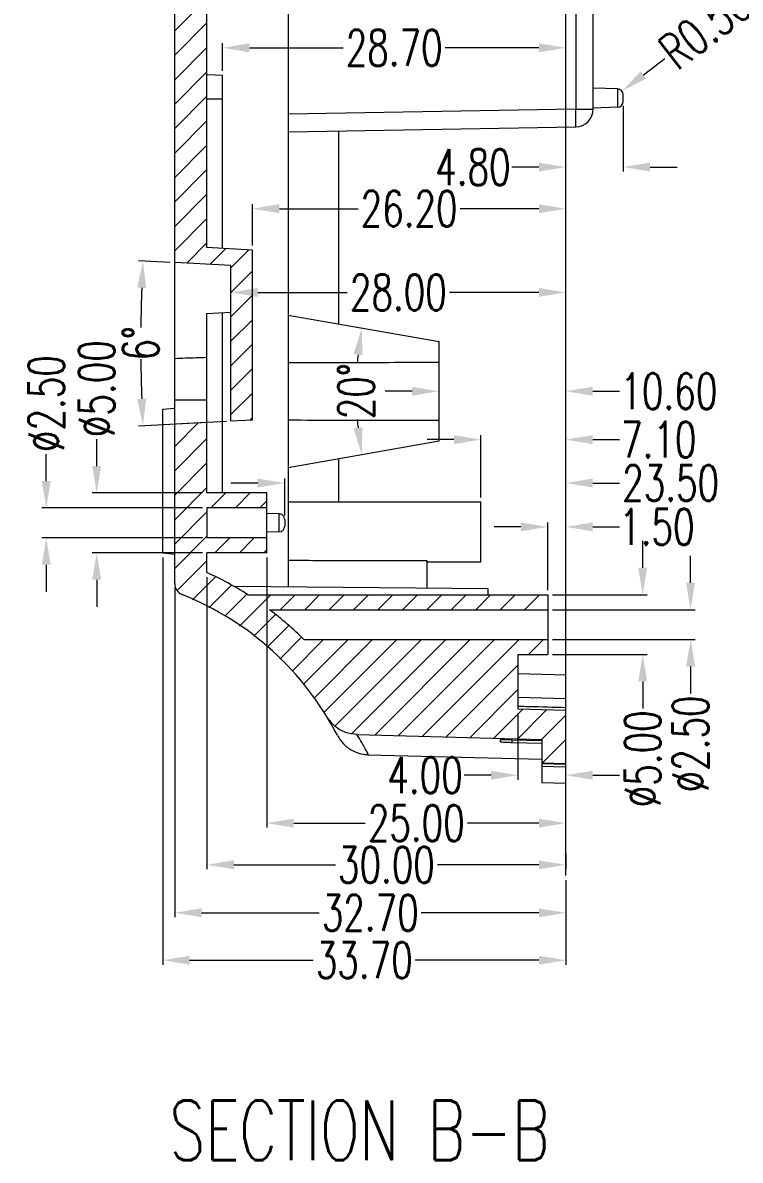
# Model space of a CAD drawing. Header units: millimetres. Extents: x 8061 to 9633, y -505 to -163.
# Drawn here: x 8061.3 to 8121.3, y -434.2 to -339.1 of the extents above; entities that cross this region are included whole.
import ezdxf
from ezdxf.enums import TextEntityAlignment as Align

# ---------------------------------------------------------------- set-up
doc = ezdxf.new("R2010")
doc.units = ezdxf.units.MM
doc.linetypes.add('CENTER', pattern=[0.6, 0.375, -0.075, 0.075, -0.075])
doc.layers.get('Defpoints').update_dxf_attribs({"linetype": 'CONTINUOUS'})
for name, color, linetype, lineweight in [('dim', 82, 'CONTINUOUS', 9), ('hatch', 56, 'CONTINUOUS', 9), ('part', 7, 'CONTINUOUS', 20)]:
    doc.layers.add(name, color=color, linetype=linetype, lineweight=lineweight)
doc.styles.get("Standard").update_dxf_attribs({"font": 'romans.shx', "width": 0.7})
doc.dimstyles.new('03', dxfattribs={"dimscale": 0.75, "dimtxt": 4, "dimasz": 3, "dimexe": 0.5, "dimexo": 0.5, "dimgap": 0.09, "dimtad": 0, "dimzin": 0, "dimdsep": 46, "dimtxsty": 'Standard', "dimcen": 0, "dimclrd": 256, "dimclre": 256, "dimclrt": 6, "dimazin": 2, "dimtp": 0.01, "dimtm": 0.01, "dimtfac": 1, "dimtofl": 0, "dimtmove": 0, "dimatfit": 0, "dimfxl": 1, "dimtolj": 1, "dimtzin": 0, "dimlwd": -1, "dimlwe": -1, "dimarcsym": 0})

# ---------------------------------------------------------------- blocks, each defined once
blk = doc.blocks.new('*D158')
at = {"layer": 'Defpoints', "color": 0}
for p in [(40872.196, -13012.203), (40867.396, -13017.705), (40867.396, -13017.705)]:
    blk.add_point(p, dxfattribs=at)
at = {"layer": 'dim'}
for p, q in [((40872.196, -13012.578), (40872.196, -13018.08)), ((40865.146, -13017.705), (40862.896, -13017.705)), ((40874.446, -13017.705), (40876.696, -13017.705))]:
    blk.add_line(p, q, dxfattribs=at)
for points in [[(40865.146, -13017.33), (40865.146, -13018.08), (40867.396, -13017.705)], [(40874.446, -13017.33), (40874.446, -13018.08), (40872.196, -13017.705)]]:
    blk.add_solid(points, dxfattribs=at)
at = {"layer": 'dim', "color": 6, "insert": (40859.629, -13017.705), "char_height": 3, "attachment_point": 5}
blk.add_mtext('\\A1;4.80', dxfattribs=at)
blk = doc.blocks.new('*D159')
at = {"layer": 'Defpoints', "color": 0}
for p in [(40871.696, -13011.669), (40872.094, -13011.365)]:
    blk.add_point(p, dxfattribs=at)
at = {"layer": 'dim'}
blk.add_line((40873.88, -13009.998), (40875.667, -13008.63), dxfattribs=at)
blk.add_solid([(40873.652, -13009.7), (40874.108, -13010.295), (40872.094, -13011.365)], dxfattribs=at)
at = {"layer": 'dim', "color": 6, "insert": (40879.056, -13006.036), "char_height": 3, "attachment_point": 5, "rotation": 37.43187}
blk.add_mtext('\\A1;R0.50', dxfattribs=at)
blk = doc.blocks.new('*D166')
at = {"layer": 'Defpoints', "color": 0}
for p in [(40867.396, -13007.735), (40867.396, -13007.735), (40838.696, -13010.05)]:
    blk.add_point(p, dxfattribs=at)
at = {"layer": 'dim'}
for p, q in [((40838.696, -13009.675), (40838.696, -13007.36)), ((40840.946, -13007.735), (40848.779, -13007.735)), ((40865.146, -13007.735), (40857.314, -13007.735))]:
    blk.add_line(p, q, dxfattribs=at)
for points in [[(40840.946, -13007.36), (40840.946, -13008.11), (40838.696, -13007.735)], [(40865.146, -13007.36), (40865.146, -13008.11), (40867.396, -13007.735)]]:
    blk.add_solid(points, dxfattribs=at)
at = {"layer": 'dim', "color": 6, "insert": (40853.046, -13007.735), "char_height": 3, "attachment_point": 5}
blk.add_mtext('\\A1;28.70', dxfattribs=at)
blk = doc.blocks.new('*D175')
at = {"layer": 'Defpoints', "color": 0}
for p in [(40867.396, -13021.179), (40867.396, -13021.179), (40841.196, -13024.635)]:
    blk.add_point(p, dxfattribs=at)
at = {"layer": 'dim'}
for p, q in [((40841.196, -13024.26), (40841.196, -13020.804)), ((40843.446, -13021.179), (40850.029, -13021.179)), ((40865.146, -13021.179), (40858.564, -13021.179))]:
    blk.add_line(p, q, dxfattribs=at)
for points in [[(40843.446, -13020.804), (40843.446, -13021.554), (40841.196, -13021.179)], [(40865.146, -13020.804), (40865.146, -13021.554), (40867.396, -13021.179)]]:
    blk.add_solid(points, dxfattribs=at)
at = {"layer": 'dim', "color": 6, "insert": (40854.296, -13021.179), "char_height": 3, "attachment_point": 5}
blk.add_mtext('\\A1;26.20', dxfattribs=at)
blk = doc.blocks.new('*D176')
at = {"layer": 'Defpoints', "color": 0}
for p in [(40839.396, -13028.174), (40867.396, -13028.174), (40867.396, -13028.174)]:
    blk.add_point(p, dxfattribs=at)
at = {"layer": 'dim'}
for p, q in [((40841.646, -13028.174), (40849.129, -13028.174)), ((40865.146, -13028.174), (40857.664, -13028.174))]:
    blk.add_line(p, q, dxfattribs=at)
for points in [[(40841.646, -13027.799), (40841.646, -13028.549), (40839.396, -13028.174)], [(40865.146, -13027.799), (40865.146, -13028.549), (40867.396, -13028.174)]]:
    blk.add_solid(points, dxfattribs=at)
at = {"layer": 'dim', "color": 6, "insert": (40853.396, -13028.174), "char_height": 3, "attachment_point": 5}
blk.add_mtext('\\A1;28.00', dxfattribs=at)
blk = doc.blocks.new('*D177')
at = {"layer": 'Defpoints', "color": 0}
for p in [(40856.796, -13036.436), (40867.396, -13036.436), (40867.396, -13036.436)]:
    blk.add_point(p, dxfattribs=at)
at = {"layer": 'dim'}
for p, q in [((40854.546, -13036.436), (40852.296, -13036.436)), ((40869.646, -13036.436), (40871.896, -13036.436))]:
    blk.add_line(p, q, dxfattribs=at)
for points in [[(40854.546, -13036.061), (40854.546, -13036.811), (40856.796, -13036.436)], [(40869.646, -13036.061), (40869.646, -13036.811), (40867.396, -13036.436)]]:
    blk.add_solid(points, dxfattribs=at)
at = {"layer": 'dim', "color": 6, "insert": (40876.014, -13036.436), "char_height": 3, "attachment_point": 5}
blk.add_mtext('\\A1;10.60', dxfattribs=at)
blk = doc.blocks.new('*D178')
at = {"layer": 'Defpoints', "color": 0}
for p in [(40844.196, -13030.067), (40856.796, -13032.289), (40849.921, -13034.666), (40856.796, -13040.584), (40844.196, -13042.805)]:
    blk.add_point(p, dxfattribs=at)
at = {"layer": 'dim'}
for start, end in [(174.23499, 175.54036), (184.45964, 185.76501)]:
    blk.add_arc((40880.317, -13036.436), 30.447, start, end, dxfattribs=at)
for points in [[(40849.652, -13033.326), (40850.395, -13033.429), (40850.332, -13031.149)], [(40850.395, -13039.443), (40849.652, -13039.546), (40850.332, -13041.723)]]:
    blk.add_solid(points, dxfattribs=at)
at = {"layer": 'dim', "color": 6, "insert": (40849.87, -13036.436), "char_height": 3, "attachment_point": 5, "rotation": 90}
blk.add_mtext('\\A1;20°', dxfattribs=at)
blk = doc.blocks.new('*D179')
at = {"layer": 'Defpoints', "color": 0}
for p in [(40842.396, -13049.937), (40867.396, -13072.523), (40867.396, -13072.523)]:
    blk.add_point(p, dxfattribs=at)
at = {"layer": 'dim'}
for p, q in [((40842.396, -13050.312), (40842.396, -13072.898)), ((40844.646, -13072.523), (40850.629, -13072.523)), ((40865.146, -13072.523), (40859.164, -13072.523))]:
    blk.add_line(p, q, dxfattribs=at)
for points in [[(40844.646, -13072.148), (40844.646, -13072.898), (40842.396, -13072.523)], [(40865.146, -13072.148), (40865.146, -13072.898), (40867.396, -13072.523)]]:
    blk.add_solid(points, dxfattribs=at)
at = {"layer": 'dim', "color": 6, "insert": (40854.896, -13072.523), "char_height": 3, "attachment_point": 5}
blk.add_mtext('\\A1;25.00', dxfattribs=at)
blk = doc.blocks.new('*D180')
at = {"layer": 'Defpoints', "color": 0}
for p in [(40837.396, -13051.59), (40867.396, -13074.724), (40867.396, -13076.004)]:
    blk.add_point(p, dxfattribs=at)
at = {"layer": 'dim'}
for p, q in [((40837.396, -13051.965), (40837.396, -13076.379)), ((40867.396, -13075.099), (40867.396, -13076.379)), ((40839.646, -13076.004), (40848.129, -13076.004)), ((40865.146, -13076.004), (40856.664, -13076.004))]:
    blk.add_line(p, q, dxfattribs=at)
for points in [[(40839.646, -13075.629), (40839.646, -13076.379), (40837.396, -13076.004)], [(40865.146, -13075.629), (40865.146, -13076.379), (40867.396, -13076.004)]]:
    blk.add_solid(points, dxfattribs=at)
at = {"layer": 'dim', "color": 6, "insert": (40852.396, -13076.004), "char_height": 3, "attachment_point": 5}
blk.add_mtext('\\A1;30.00', dxfattribs=at)
blk = doc.blocks.new('*D181')
at = {"layer": 'Defpoints', "color": 0}
for p in [(40834.696, -13052.498), (40867.396, -13076.911), (40867.396, -13080.013)]:
    blk.add_point(p, dxfattribs=at)
at = {"layer": 'dim'}
for p, q in [((40834.696, -13052.873), (40834.696, -13080.388)), ((40867.396, -13077.286), (40867.396, -13080.388)), ((40836.946, -13080.013), (40846.779, -13080.013)), ((40865.146, -13080.013), (40855.314, -13080.013))]:
    blk.add_line(p, q, dxfattribs=at)
for points in [[(40836.946, -13079.638), (40836.946, -13080.388), (40834.696, -13080.013)], [(40865.146, -13079.638), (40865.146, -13080.388), (40867.396, -13080.013)]]:
    blk.add_solid(points, dxfattribs=at)
at = {"layer": 'dim', "color": 6, "insert": (40851.046, -13080.013), "char_height": 3, "attachment_point": 5}
blk.add_mtext('\\A1;32.70', dxfattribs=at)
blk = doc.blocks.new('*D182')
at = {"layer": 'Defpoints', "color": 0}
for p in [(40833.696, -13049.949), (40867.396, -13076.911), (40867.396, -13083.974)]:
    blk.add_point(p, dxfattribs=at)
at = {"layer": 'dim'}
for p, q in [((40833.696, -13050.324), (40833.696, -13084.349)), ((40867.396, -13077.286), (40867.396, -13084.349)), ((40835.946, -13083.974), (40846.279, -13083.974)), ((40865.146, -13083.974), (40854.814, -13083.974))]:
    blk.add_line(p, q, dxfattribs=at)
for points in [[(40835.946, -13083.599), (40835.946, -13084.349), (40833.696, -13083.974)], [(40865.146, -13083.599), (40865.146, -13084.349), (40867.396, -13083.974)]]:
    blk.add_solid(points, dxfattribs=at)
at = {"layer": 'dim', "color": 6, "insert": (40850.546, -13083.974), "char_height": 3, "attachment_point": 5}
blk.add_mtext('\\A1;33.70', dxfattribs=at)
blk = doc.blocks.new('*D183')
at = {"layer": 'Defpoints', "color": 0}
for p in [(40867.396, -13047.769), (40867.396, -13047.769), (40865.896, -13053.436)]:
    blk.add_point(p, dxfattribs=at)
at = {"layer": 'dim'}
for p, q in [((40863.646, -13047.769), (40861.396, -13047.769)), ((40865.896, -13053.061), (40865.896, -13047.394)), ((40869.646, -13047.769), (40871.896, -13047.769))]:
    blk.add_line(p, q, dxfattribs=at)
for points in [[(40863.646, -13047.394), (40863.646, -13048.144), (40865.896, -13047.769)], [(40869.646, -13047.394), (40869.646, -13048.144), (40867.396, -13047.769)]]:
    blk.add_solid(points, dxfattribs=at)
at = {"layer": 'dim', "color": 6, "insert": (40875.014, -13047.769), "char_height": 3, "attachment_point": 5}
blk.add_mtext('\\A1;1.50', dxfattribs=at)
blk = doc.blocks.new('*D184')
at = {"layer": 'Defpoints', "color": 0}
for p in [(40867.396, -13040.479), (40867.396, -13042.441), (40860.296, -13045.686)]:
    blk.add_point(p, dxfattribs=at)
at = {"layer": 'dim'}
for p, q in [((40860.296, -13045.311), (40860.296, -13040.104)), ((40867.396, -13042.066), (40867.396, -13040.104)), ((40858.046, -13040.479), (40855.796, -13040.479)), ((40869.646, -13040.479), (40871.896, -13040.479))]:
    blk.add_line(p, q, dxfattribs=at)
for points in [[(40858.046, -13040.104), (40858.046, -13040.854), (40860.296, -13040.479)], [(40869.646, -13040.104), (40869.646, -13040.854), (40867.396, -13040.479)]]:
    blk.add_solid(points, dxfattribs=at)
at = {"layer": 'dim', "color": 6, "insert": (40875.164, -13040.479), "char_height": 3, "attachment_point": 5}
blk.add_mtext('\\A1;7.10', dxfattribs=at)
blk = doc.blocks.new('*D185')
at = {"layer": 'Defpoints', "color": 0}
for p in [(40823.961, -13046.186), (40837.396, -13046.186), (40837.396, -13048.686)]:
    blk.add_point(p, dxfattribs=at)
at = {"layer": 'dim'}
for p, q in [((40823.961, -13043.936), (40823.961, -13041.686)), ((40837.021, -13046.186), (40823.586, -13046.186)), ((40837.021, -13048.686), (40823.586, -13048.686)), ((40823.961, -13050.936), (40823.961, -13053.186))]:
    blk.add_line(p, q, dxfattribs=at)
for points in [[(40823.586, -13043.936), (40824.336, -13043.936), (40823.961, -13046.186)], [(40823.586, -13050.936), (40824.336, -13050.936), (40823.961, -13048.686)]]:
    blk.add_solid(points, dxfattribs=at)
at = {"layer": 'dim', "color": 6, "insert": (40823.961, -13037.469), "char_height": 3, "attachment_point": 5, "rotation": 90}
blk.add_mtext('\\A1;%%c2.50', dxfattribs=at)
blk = doc.blocks.new('*D186')
at = {"layer": 'Defpoints', "color": 0}
for p in [(40828.177, -13044.936), (40837.396, -13044.936), (40837.396, -13049.937)]:
    blk.add_point(p, dxfattribs=at)
at = {"layer": 'dim'}
for p, q in [((40828.177, -13042.686), (40828.177, -13040.436)), ((40837.021, -13044.936), (40827.802, -13044.936)), ((40837.021, -13049.937), (40827.802, -13049.937)), ((40828.177, -13052.187), (40828.177, -13054.437))]:
    blk.add_line(p, q, dxfattribs=at)
for points in [[(40827.802, -13042.686), (40828.552, -13042.686), (40828.177, -13044.936)], [(40827.802, -13052.187), (40828.552, -13052.187), (40828.177, -13049.937)]]:
    blk.add_solid(points, dxfattribs=at)
at = {"layer": 'dim', "color": 6, "insert": (40828.177, -13036.219), "char_height": 3, "attachment_point": 5, "rotation": 90}
blk.add_mtext('\\A1;%%c5.00', dxfattribs=at)
blk = doc.blocks.new('*D187')
at = {"layer": 'Defpoints', "color": 0}
for p in [(40867.396, -13044.103), (40867.396, -13044.103), (40843.896, -13047.178)]:
    blk.add_point(p, dxfattribs=at)
at = {"layer": 'dim'}
for p, q in [((40841.646, -13044.103), (40839.396, -13044.103)), ((40843.896, -13046.803), (40843.896, -13043.728)), ((40869.646, -13044.103), (40871.896, -13044.103))]:
    blk.add_line(p, q, dxfattribs=at)
for points in [[(40841.646, -13043.728), (40841.646, -13044.478), (40843.896, -13044.103)], [(40869.646, -13043.728), (40869.646, -13044.478), (40867.396, -13044.103)]]:
    blk.add_solid(points, dxfattribs=at)
at = {"layer": 'dim', "color": 6, "insert": (40876.164, -13044.103), "char_height": 3, "attachment_point": 5}
blk.add_mtext('\\A1;23.50', dxfattribs=at)
blk = doc.blocks.new('*D188')
at = {"layer": 'Defpoints', "color": 0}
for p in [(40865.896, -13054.686), (40865.896, -13057.186), (40877.828, -13057.186)]:
    blk.add_point(p, dxfattribs=at)
at = {"layer": 'dim'}
for p, q in [((40877.828, -13052.436), (40877.828, -13050.186)), ((40866.271, -13054.686), (40878.203, -13054.686)), ((40866.271, -13057.186), (40878.203, -13057.186)), ((40877.828, -13059.436), (40877.828, -13061.686))]:
    blk.add_line(p, q, dxfattribs=at)
for points in [[(40877.453, -13052.436), (40878.203, -13052.436), (40877.828, -13054.686)], [(40877.453, -13059.436), (40878.203, -13059.436), (40877.828, -13057.186)]]:
    blk.add_solid(points, dxfattribs=at)
at = {"layer": 'dim', "color": 6, "insert": (40877.828, -13065.904), "char_height": 3, "attachment_point": 5, "rotation": 90}
blk.add_mtext('\\A1;%%c2.50', dxfattribs=at)
blk = doc.blocks.new('*D189')
at = {"layer": 'Defpoints', "color": 0}
for p in [(40865.896, -13053.436), (40865.896, -13058.436), (40873.823, -13058.436)]:
    blk.add_point(p, dxfattribs=at)
at = {"layer": 'dim'}
for p, q in [((40873.823, -13051.186), (40873.823, -13048.936)), ((40866.271, -13053.436), (40874.198, -13053.436)), ((40866.271, -13058.436), (40874.198, -13058.436)), ((40873.823, -13060.686), (40873.823, -13062.936))]:
    blk.add_line(p, q, dxfattribs=at)
for points in [[(40873.448, -13051.186), (40874.198, -13051.186), (40873.823, -13053.436)], [(40873.448, -13060.686), (40874.198, -13060.686), (40873.823, -13058.436)]]:
    blk.add_solid(points, dxfattribs=at)
at = {"layer": 'dim', "color": 6, "insert": (40873.823, -13067.154), "char_height": 3, "attachment_point": 5, "rotation": 90}
blk.add_mtext('\\A1;%%c5.00', dxfattribs=at)
blk = doc.blocks.new('*D190')
at = {"layer": 'Defpoints', "color": 0}
for p in [(40863.396, -13062.971), (40867.396, -13068.521), (40867.396, -13068.521)]:
    blk.add_point(p, dxfattribs=at)
at = {"layer": 'dim'}
for p, q in [((40863.396, -13063.346), (40863.396, -13068.896)), ((40861.146, -13068.521), (40858.896, -13068.521)), ((40869.646, -13068.521), (40871.896, -13068.521))]:
    blk.add_line(p, q, dxfattribs=at)
for points in [[(40861.146, -13068.146), (40861.146, -13068.896), (40863.396, -13068.521)], [(40869.646, -13068.146), (40869.646, -13068.896), (40867.396, -13068.521)]]:
    blk.add_solid(points, dxfattribs=at)
at = {"layer": 'dim', "color": 6, "insert": (40855.629, -13068.521), "char_height": 3, "attachment_point": 5}
blk.add_mtext('\\A1;4.00', dxfattribs=at)
blk = doc.blocks.new('*D191')
at = {"layer": 'Defpoints', "color": 0}
for p in [(40834.696, -13025.69), (40839.396, -13025.936), (40831.881, -13030.14), (40839.396, -13038.936), (40841.196, -13038.842)]:
    blk.add_point(p, dxfattribs=at)
at = {"layer": 'dim'}
for p, q in [((40834.322, -13025.67), (40831.667, -13025.531)), ((40839.022, -13038.956), (40831.667, -13039.341))]:
    blk.add_line(p, q, dxfattribs=at)
for start, end in [(177.97989, 179.42622), (180.57378, 182.02011)]:
    blk.add_arc((40963.424, -13032.436), 131.563, start, end, dxfattribs=at)
for points in [[(40831.568, -13027.782), (40832.318, -13027.815), (40832.042, -13025.551)], [(40832.318, -13037.057), (40831.568, -13037.09), (40832.042, -13039.322)]]:
    blk.add_solid(points, dxfattribs=at)
at = {"layer": 'dim', "color": 6, "insert": (40831.861, -13032.436), "char_height": 3, "attachment_point": 5, "rotation": 90}
blk.add_mtext('\\A1;6°', dxfattribs=at)

msp = doc.modelspace()

# ---------------------------------------------------------------- linework, layer by layer
at = {"layer": 'part', "color": 1, "linetype": 'CENTER', "ltscale": 50}
msp.add_line((8106.697, -410.395), (8106.697, -240.445), dxfattribs=at)
at = {"layer": 'part', "color": 7, "linetype": 'Continuous'}
for p, q in [((8108.997, -346.335), (8108.997, -265.305)), ((8107.523, -271.304), (8107.523, -346.335)), ((8073.997, -385.982), (8073.997, -279.52)), ((8076.697, -357.92), (8076.697, -295.32)), ((8083.497, -302.422), (8083.497, -386.274)), ((8077.997, -343.534), (8076.697, -343.489)), ((8077.997, -357.988), (8077.997, -343.534)), ((8111.014, -344.653), (8109, -344.583)), ((8111.014, -344.653), (8111.014, -346.187)), ((8076.697, -345.489), (8077.997, -345.489)), ((8111.497, -345.687), (8111.497, -345.153)), ((8107.523, -346.335), (8083.497, -346.755)), ((8107.523, -346.335), (8108.997, -346.335)), ((8111.014, -346.187), (8108.994, -346.258)), ((8083.501, -348.254), (8107.523, -347.835)), ((8106.697, -402.67), (8106.697, -347.849)), ((8087.708, -364.294), (8087.708, -348.181)), ((8080.497, -358.119), (8076.697, -357.92)), ((8080.497, -372.326), (8080.497, -358.119)), ((8078.697, -359.42), (8073.997, -359.174)), ((8078.697, -372.42), (8078.697, -359.42)), ((8076.697, -363.42), (8078.697, -363.315)), ((8076.697, -378.42), (8076.697, -363.42)), ((8077.997, -378.42), (8077.997, -363.352)), ((8083.497, -363.551), (8096.097, -365.773)), ((8096.097, -374.068), (8096.097, -365.773)), ((8076.697, -370.67), (8073.997, -370.67)), ((8072.997, -371.408), (8073.997, -371.32)), ((8072.997, -383.433), (8072.997, -371.408)), ((8076.697, -372.525), (8073.997, -372.667)), ((8080.497, -372.326), (8078.697, -372.42)), ((8083.497, -376.289), (8096.097, -374.068)), ((8087.708, -379.17), (8087.708, -375.547)), ((8081.697, -378.42), (8076.697, -378.42)), ((8081.697, -383.42), (8081.697, -378.42)), ((8083.497, -379.17), (8099.597, -379.17)), ((8099.597, -384.17), (8099.597, -379.17)), ((8081.697, -379.67), (8076.697, -379.67)), ((8076.697, -379.67), (8076.697, -382.17)), ((8082.705, -380.162), (8081.697, -380.145)), ((8082.705, -380.162), (8082.705, -381.679)), ((8083.197, -380.662), (8083.197, -381.179)), ((8082.705, -381.679), (8081.697, -381.697)), ((8081.697, -382.17), (8076.697, -382.17)), ((8072.997, -383.433), (8073.997, -383.52)), ((8076.697, -385.074), (8076.697, -383.42)), ((8081.697, -383.421), (8076.697, -383.421)), ((8095.097, -386.376), (8095.097, -384.097)), ((8095.097, -384.17), (8099.597, -384.17)), ((8100.197, -386.42), (8079.01, -386.235)), ((8100.197, -386.92), (8100.197, -386.421)), ((8080.12, -386.92), (8105.197, -386.92)), ((8105.197, -386.92), (8105.197, -391.92)), ((8081.926, -388.17), (8105.197, -388.17)), ((8084.807, -390.67), (8105.197, -390.67)), ((8102.697, -391.92), (8105.197, -391.92)), ((8102.697, -391.92), (8102.697, -396.455)), ((8102.697, -393.51), (8106.697, -393.61)), ((8106.697, -395.606), (8102.697, -395.507)), ((8102.697, -396.455), (8106.697, -396.56)), ((8089.235, -398.606), (8104.697, -399.011)), ((8101.197, -399.055), (8101.197, -399.194)), ((8102.179, -399.039), (8104.697, -399.104)), ((8102.179, -399.039), (8102.179, -399.259)), ((8104.697, -399.011), (8104.697, -402.618)), ((8102.179, -399.259), (8104.697, -399.326)), ((8090.144, -400.289), (8104.697, -400.67)), ((8104.697, -400.96), (8106.697, -401.013)), ((8106.697, -401.104), (8104.697, -401.053)), ((8106.697, -401.329), (8104.697, -401.275)), ((8104.697, -402.618), (8106.697, -402.67))]:
    msp.add_line(p, q, dxfattribs=at)
at = {"layer": 'part', "color": 5, "linetype": 'Continuous'}
for p, q in [((8076.697, -337.105), (8073.997, -339.805)), ((8076.697, -339.147), (8073.997, -341.847)), ((8076.697, -341.19), (8073.997, -343.89)), ((8076.697, -343.232), (8073.997, -345.932)), ((8076.697, -345.275), (8073.997, -347.975)), ((8076.697, -347.317), (8073.997, -350.017)), ((8076.697, -349.36), (8073.997, -352.06)), ((8076.697, -351.403), (8073.997, -354.103)), ((8076.697, -353.445), (8073.997, -356.145)), ((8076.697, -355.488), (8073.997, -358.188)), ((8076.697, -357.53), (8075, -359.227)), ((8078.267, -358.003), (8076.941, -359.328)), ((8080.208, -358.104), (8078.697, -359.615)), ((8080.497, -359.858), (8078.697, -361.658)), ((8080.497, -361.901), (8078.697, -363.701)), ((8080.497, -363.943), (8078.697, -365.743)), ((8080.497, -365.986), (8078.697, -367.786)), ((8080.497, -368.028), (8078.697, -369.828)), ((8080.497, -370.071), (8078.697, -371.871)), ((8075.961, -372.564), (8073.997, -374.528)), ((8080.497, -372.113), (8080.272, -372.338)), ((8076.697, -373.871), (8073.997, -376.571)), ((8076.697, -375.913), (8073.997, -378.613)), ((8076.697, -377.956), (8073.997, -380.656)), ((8078.275, -378.42), (8077.025, -379.67)), ((8080.317, -378.42), (8079.067, -379.67)), ((8081.697, -379.084), (8081.11, -379.67)), ((8076.697, -379.998), (8073.997, -382.698)), ((8076.697, -382.041), (8073.997, -384.741)), ((8078.61, -382.17), (8077.36, -383.42)), ((8080.653, -382.17), (8079.403, -383.42)), ((8081.697, -383.169), (8081.445, -383.42)), ((8076.697, -384.084), (8074.211, -386.57)), ((8077.401, -385.422), (8075.486, -387.336)), ((8078.749, -386.117), (8076.853, -388.012)), ((8080.036, -386.871), (8078.219, -388.688)), ((8082.03, -386.92), (8079.414, -389.537)), ((8084.073, -386.92), (8082.823, -388.17)), ((8086.115, -386.92), (8084.865, -388.17)), ((8088.158, -386.92), (8086.908, -388.17)), ((8090.2, -386.92), (8088.95, -388.17)), ((8092.243, -386.92), (8090.993, -388.17)), ((8094.286, -386.92), (8093.036, -388.17)), ((8096.328, -386.92), (8095.078, -388.17)), ((8098.371, -386.92), (8097.121, -388.17)), ((8100.413, -386.92), (8099.163, -388.17)), ((8102.456, -386.92), (8101.206, -388.17)), ((8104.498, -386.92), (8103.248, -388.17)), ((8082.427, -388.566), (8080.604, -390.389)), ((8083.542, -389.494), (8081.758, -391.278)), ((8084.603, -390.475), (8082.782, -392.297)), ((8086.45, -390.67), (8083.806, -393.315)), ((8088.493, -390.67), (8084.758, -394.405)), ((8090.536, -390.67), (8085.616, -395.59)), ((8092.578, -390.67), (8086.474, -396.774)), ((8094.621, -390.67), (8087.392, -397.899)), ((8096.663, -390.67), (8088.811, -398.522)), ((8098.706, -390.67), (8090.731, -398.645)), ((8100.748, -390.67), (8092.721, -398.697)), ((8102.791, -390.67), (8094.712, -398.749)), ((8104.834, -390.67), (8103.584, -391.92)), ((8102.697, -392.807), (8096.702, -398.802)), ((8102.697, -394.85), (8098.693, -398.854)), ((8103.122, -396.467), (8100.683, -398.906)), ((8105.113, -396.519), (8102.673, -398.958)), ((8106.697, -396.977), (8104.664, -399.01)), ((8106.697, -399.02), (8104.755, -400.962))]:
    msp.add_line(p, q, dxfattribs=at)
at = {"layer": 'part', "color": 7, "linetype": 'Continuous'}
msp.add_lwpolyline([(8107.523, -347.835), (8107.53, -347.762), (8107.533, -347.548), (8107.533, -347.217), (8107.53, -346.799), (8107.523, -346.335)], dxfattribs=at)
for centre, radius, start, end in [((8110.997, -345.153), 0.5, 0, 88), ((8110.997, -345.687), 0.5, 272, 0), ((8107.497, -346.335), 1.5, 271, 0), ((8082.697, -381.179), 0.5, 271, 0), ((8065.387, -410.141), 27.5, 57.60682, 65.71641), ((8074.997, -385.982), 1, 180, 248.30937), ((8065.387, -410.141), 25, 27.31597, 68.30937), ((8065.387, -410.141), 27.5, 45.0747, 53.02873)]:
    msp.add_arc(centre, radius, start, end, dxfattribs=at)
for points in [[(8073.997, -367.168), (8074.899, -367.14), (8075.799, -367.111), (8076.697, -367.082)], [(8083.497, -367.523), (8087.686, -367.513), (8091.886, -367.503), (8096.097, -367.493)], [(8083.497, -372.317), (8087.686, -372.328), (8091.886, -372.338), (8096.097, -372.347)], [(8082.879, -380.196), (8082.705, -380.162)], [(8082.879, -380.196), (8082.705, -380.162)], [(8082.93, -380.22), (8082.887, -380.2), (8082.879, -380.196)], [(8082.983, -380.252), (8082.975, -380.247), (8082.93, -380.22)], [(8083.197, -380.662), (8083.162, -380.48), (8083.117, -380.391), (8083.053, -380.312), (8082.975, -380.247), (8082.93, -380.22)], [(8095.097, -384.097), (8088.94, -384.083), (8083.497, -384.07)], [(8102.697, -396.229), (8103.611, -396.253), (8106.697, -396.331)], [(8089.25, -398.606), (8088.274, -398.419), (8087.409, -397.92), (8086.758, -397.166)], [(8087.6, -398.67), (8088.11, -399.381), (8088.869, -399.947), (8089.797, -400.255), (8090.144, -400.289)], [(8090.188, -400.279), (8090.18, -400.261), (8090.024, -399.958), (8089.235, -398.606)], [(8102.179, -399.039), (8101.802, -399.033), (8101.484, -399.034), (8101.271, -399.041), (8101.197, -399.055)], [(8101.197, -399.194), (8101.271, -399.211), (8101.484, -399.229)], [(8101.484, -399.229), (8101.802, -399.246)], [(8101.802, -399.246), (8102.179, -399.259)]]:
    msp.add_spline(points, degree=3, dxfattribs=at)

# ---------------------------------------------------------------- texts
at = {"layer": 'hatch', "width": 0.7}
msp.add_text('SECTION B-B', height=5, dxfattribs=at).set_placement((8089.445, -431.674), align=Align.MIDDLE)

# ---------------------------------------------------------------- dimensions: what is measured, and where the dimension line sits
at = {"layer": 'dim'}
dim = msp.add_radius_dim(center=(8110.997, -345.153), mpoint=(8111.394, -344.849), dimstyle='03', dxfattribs=at)
dim.commit()
dim.dimension.update_dxf_attribs({"geometry": '*D159', "text_midpoint": (8118.356, -339.52), "insert": (-32760.7, 12666.516)})
for base, p1, p2, picture, middle in [((8106.697, -341.219), (8077.997, -343.534), (8106.697, -341.219), '*D166', (8092.347, -341.219)), ((8106.697, -351.189), (8111.497, -345.687), (8106.697, -351.189), '*D158', (8098.929, -351.189)), ((8106.697, -354.663), (8080.497, -358.119), (8106.697, -354.663), '*D175', (8093.597, -354.663)), ((8106.697, -361.658), (8078.697, -361.658), (8106.697, -361.658), '*D176', (8092.697, -361.658)), ((8106.697, -369.92), (8096.097, -369.92), (8106.697, -369.92), '*D177', (8115.314, -369.92)), ((8106.697, -373.963), (8099.597, -379.17), (8106.697, -375.925), '*D184', (8114.464, -373.963)), ((8106.697, -381.253), (8105.197, -386.92), (8106.697, -381.253), '*D183', (8114.314, -381.253)), ((8106.697, -406.007), (8081.697, -383.421), (8106.697, -406.007), '*D179', (8094.197, -406.007))]:
    dim = msp.add_linear_dim(base=base, p1=p1, p2=p2, dimstyle='03', dxfattribs=at)
    dim.commit()
    dim.dimension.update_dxf_attribs({"geometry": picture, "text_midpoint": middle, "insert": (-32760.7, 12666.516)})
for base, line1, line2, picture, middle, set_off in [((8071.1816, -363.6242), ((8078.6967, -359.4202), (8073.9967, -359.1739)), ((8080.4967, -372.3259), (8078.6967, -372.4202)), '*D191', (8071.1615, -365.9202), (-32760.6998, 12666.516)), ((8089.221, -368.15), ((8083.497, -376.289), (8096.097, -374.068)), ((8083.497, -363.551), (8096.097, -365.773)), '*D178', (8089.17, -369.92), (-32760.7, 12666.516))]:
    dim = msp.add_angular_dim_2l(base=base, line1=line1, line2=line2, dimstyle='03', dxfattribs=at)
    dim.commit()
    dim.dimension.update_dxf_attribs({"geometry": picture, "text_midpoint": middle, "insert": set_off})
for base, p1, p2, picture, middle in [((8067.477, -378.42), (8076.697, -383.421), (8076.697, -378.42), '*D186', (8067.477, -369.703)), ((8063.261, -379.67), (8076.697, -382.17), (8076.697, -379.67), '*D185', (8063.261, -370.953))]:
    dim = msp.add_linear_dim(base=base, p1=p1, p2=p2, angle=90, text='%%c<>', dimstyle='03', dxfattribs=at)
    dim.commit()
    dim.dimension.update_dxf_attribs({"geometry": picture, "text_midpoint": middle, "insert": (-32760.7, 12666.516)})
for base, p1, p2, picture, middle in [((8106.697, -377.587), (8083.197, -380.662), (8106.697, -377.587), '*D187', (8115.464, -377.587)), ((8106.697, -417.458), (8072.997, -383.433), (8106.697, -410.395), '*D182', (8089.847, -417.458)), ((8106.697, -409.489), (8076.697, -385.074), (8106.697, -408.208), '*D180', (8091.697, -409.489)), ((8106.697, -413.498), (8073.997, -385.982), (8106.697, -410.395), '*D181', (8090.347, -413.498)), ((8106.697, -402.005), (8102.697, -396.455), (8106.697, -402.005), '*D190', (8094.929, -402.005))]:
    dim = msp.add_linear_dim(base=base, p1=p1, p2=p2, dimstyle='03', dxfattribs=at)
    dim.commit()
    dim.dimension.update_dxf_attribs({"geometry": picture, "text_midpoint": middle, "dimtype": 128, "insert": (-32760.7, 12666.516)})
for base, p1, p2, picture, middle in [((8113.123, -391.92), (8105.197, -386.92), (8105.197, -391.92), '*D189', (8113.123, -400.638)), ((8117.129, -390.67), (8105.197, -388.17), (8105.197, -390.67), '*D188', (8117.129, -399.388))]:
    dim = msp.add_linear_dim(base=base, p1=p1, p2=p2, angle=90, text='%%c<>', dimstyle='03', dxfattribs=at)
    dim.commit()
    dim.dimension.update_dxf_attribs({"geometry": picture, "text_midpoint": middle, "dimtype": 128, "insert": (-32760.7, 12666.516)})

doc.saveas('drawing.dxf')
